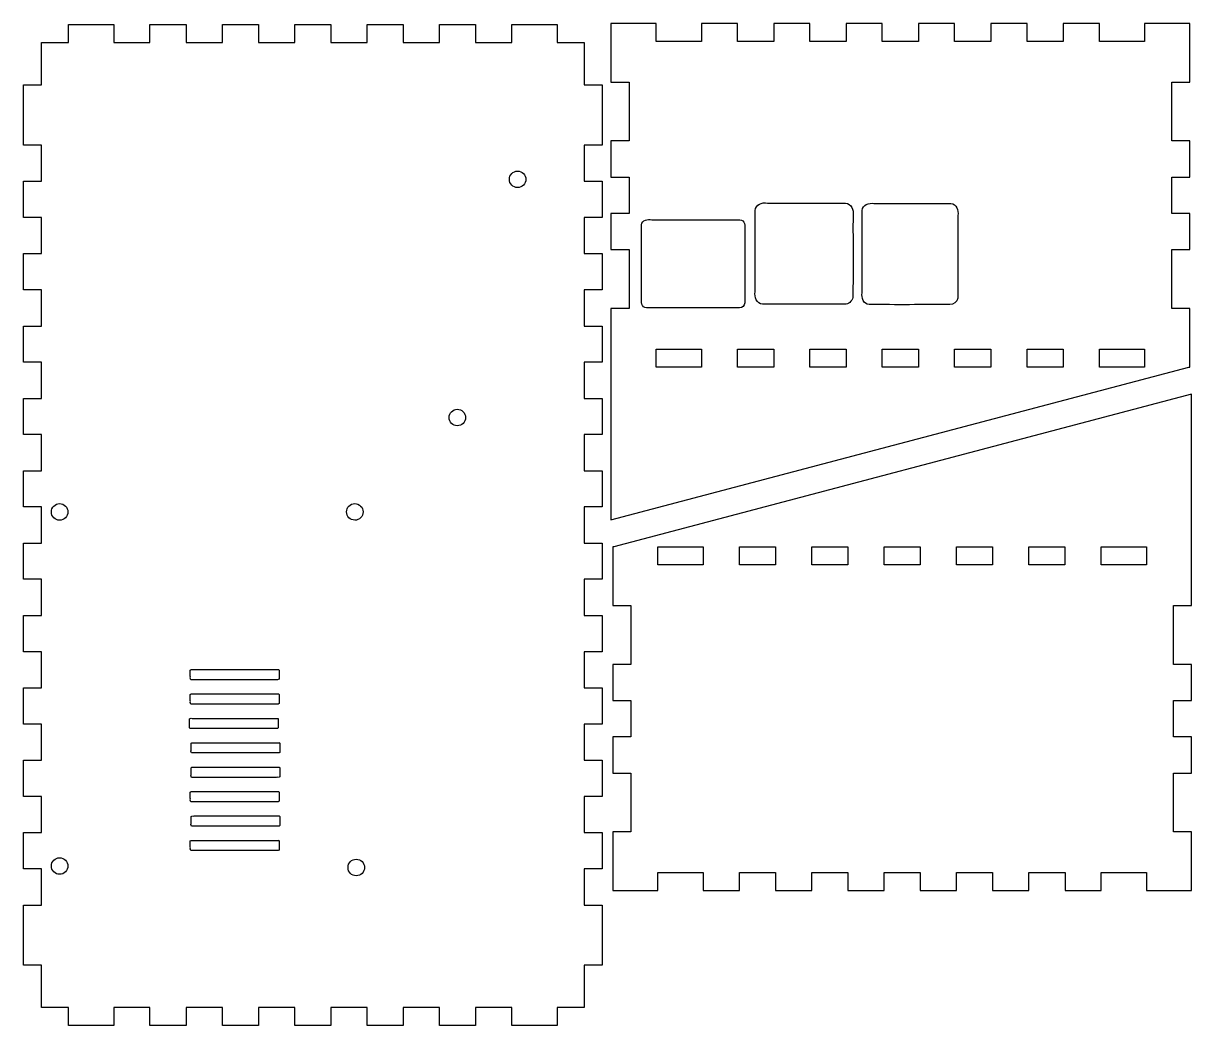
# Model space of a CAD drawing. Extents: x 0 to 409, y 1 to 167.
# Drawn here: x 215.7 to 409.5, y 0.6 to 166.8 of the extents above; entities that cross this region are included whole.
import ezdxf

# ---------------------------------------------------------------- set-up
doc = ezdxf.new("R2010")
doc.units = 0
doc.layers.add('Imprimir', color=7, linetype='CONTINUOUS')

msp = doc.modelspace()

# ---------------------------------------------------------------- linework, layer by layer
at = {"layer": 'Imprimir', "color": 5}
for points in [[(313.166986, 166.793134), (313.166986, 157.043228), (316.167234, 157.043228), (316.167234, 147.293324), (313.166986, 147.293324), (313.166986, 141.292789), (316.167234, 141.292789), (316.167234, 135.292811), (313.166986, 135.292811), (313.166986, 129.292834), (316.167234, 129.292834), (316.167234, 119.542929), (313.166986, 119.542929), (313.166986, 109.815626), (313.166986, 109.79302), (313.166986, 84.464656), (409.003556, 109.79302), (409.166173, 109.79302), (409.166173, 119.542923), (406.165897, 119.542923), (406.165897, 129.292829), (409.166173, 129.292829), (409.166173, 135.292805), (406.165897, 135.292805), (406.165897, 141.292783), (409.166173, 141.292783), (409.166173, 147.293318), (406.165897, 147.293318), (406.165897, 157.043222), (409.166173, 157.043222), (409.166173, 166.793128), (401.66575, 166.793128), (401.66575, 163.792861), (394.165921, 163.792861), (394.165921, 166.793128), (388.165933, 166.793128), (388.165933, 163.792861), (382.165945, 163.792861), (382.165945, 166.793128), (376.165985, 166.793128), (376.165985, 163.792861), (370.165997, 163.792861), (370.165997, 166.793128), (364.165981, 166.793128), (364.165981, 163.792861), (358.166021, 163.792861), (358.166021, 166.793128), (352.166033, 166.793128), (352.166033, 163.792861), (346.166073, 163.792861), (346.166073, 166.793128), (340.166085, 166.793128), (340.166085, 163.792861), (334.166069, 163.792861), (334.166069, 166.793128), (328.166109, 166.793128), (328.166109, 163.792861), (320.665715, 163.792861), (320.665715, 166.793128), (313.165885, 166.793128), (313.166986, 166.793134)], [(278.725816, 0.614295), (272.7258, 0.614295), (272.7258, 3.614297), (266.725812, 3.614297), (266.725812, 0.614295), (260.725796, 0.614295), (260.725796, 3.614297), (254.72578, 3.614297), (254.72578, 0.614295), (248.725792, 0.614295), (248.725792, 3.614297), (242.725775, 3.614297), (242.725775, 0.614295), (236.725787, 0.614295), (236.725787, 3.614297), (230.725743, 3.614297), (230.725743, 0.614295), (223.225744, 0.614295), (223.225744, 3.614297), (218.725739, 3.614297), (218.725739, 10.614303), (215.725716, 10.614303), (215.725716, 20.614311), (218.725739, 20.614311), (218.725739, 26.614316), (215.725716, 26.614316), (215.725716, 32.614321), (218.725739, 32.614321), (218.725739, 38.614326), (215.725716, 38.614326), (215.725716, 44.614331), (218.725739, 44.614331), (218.725739, 50.614336), (215.725716, 50.614336), (215.725716, 56.614341), (218.725739, 56.614341), (218.725739, 62.614346), (215.725716, 62.614346), (215.725716, 68.614351), (218.725739, 68.614351), (218.725739, 74.614356), (215.725716, 74.614356), (215.725716, 80.614361), (218.725739, 80.614361), (218.725739, 86.614366), (215.725716, 86.614366), (215.725716, 92.614371), (218.725739, 92.614371), (218.725739, 98.614376), (215.725716, 98.614376), (215.725716, 104.614381), (218.725739, 104.614381), (218.725739, 110.614385), (215.725716, 110.614385), (215.725716, 116.61439), (218.725739, 116.61439), (218.725739, 122.614395), (215.725716, 122.614395), (215.725716, 128.6144), (218.725739, 128.6144), (218.725739, 134.614405), (215.725716, 134.614405), (215.725716, 140.614414), (218.725739, 140.614414), (218.725739, 146.614419), (215.725716, 146.614419), (215.725716, 156.614427), (218.725739, 156.614427), (218.725739, 163.614433), (223.225744, 163.614433), (223.225744, 166.614436), (230.725743, 166.614436), (230.725743, 163.614433), (236.725787, 163.614433), (236.725787, 166.614436), (242.725775, 166.614436), (242.725775, 163.614433), (248.725792, 163.614433), (248.725792, 166.614436), (254.72578, 166.614436), (254.72578, 163.614433), (260.725796, 163.614433), (260.725796, 166.614436), (266.725812, 166.614436), (266.725812, 163.614433), (272.7258, 163.614433), (272.7258, 166.614436), (278.725816, 166.614436), (278.725816, 163.614433), (284.725816, 163.614433), (284.725816, 166.614436), (290.725832, 166.614436), (290.725832, 163.614433), (296.725848, 163.614433), (296.725848, 166.614436), (304.225847, 166.614436), (304.225847, 163.614433), (308.725852, 163.614433), (308.725852, 156.614427), (311.725846, 156.614427), (311.725846, 146.614419), (308.725852, 146.614419), (308.725852, 140.614414), (311.725846, 140.614414), (311.725846, 134.614405), (308.725852, 134.614405), (308.725852, 128.6144), (311.725846, 128.6144), (311.725846, 122.614395), (308.725852, 122.614395), (308.725852, 116.61439), (311.725846, 116.61439), (311.725846, 110.614385), (308.725852, 110.614385), (308.725852, 104.614381), (311.725846, 104.614381), (311.725846, 98.614376), (308.725852, 98.614376), (308.725852, 92.614371), (311.725846, 92.614371), (311.725846, 86.614366), (308.725852, 86.614366), (308.725852, 80.614361), (311.725846, 80.614361), (311.725846, 74.614356), (308.725852, 74.614356), (308.725852, 68.614351), (311.725846, 68.614351), (311.725846, 62.614346), (308.725852, 62.614346), (308.725852, 56.614341), (311.725846, 56.614341), (311.725846, 50.614336), (308.725852, 50.614336), (308.725852, 44.614331), (311.725846, 44.614331), (311.725846, 38.614326), (308.725852, 38.614326), (308.725852, 32.614321), (311.725846, 32.614321), (311.725846, 26.614316), (308.725852, 26.614316), (308.725852, 20.614311), (311.725846, 20.614311), (311.725846, 10.614303), (308.725852, 10.614303), (308.725852, 3.614297), (304.225847, 3.614297), (304.225847, 0.614295), (296.725848, 0.614295), (296.725848, 3.614297), (290.725832, 3.614297), (290.725832, 0.614295), (284.725816, 0.614295), (284.725816, 3.614297), (278.725816, 3.614297), (278.725816, 0.614295)], [(297.688847, 139.569976), (297.688847, 139.569976)], [(351.917, 120.221377), (351.916972, 120.221374)], [(369.381673, 120.153463), (369.381673, 120.153471)], [(334.462967, 119.612025), (334.462967, 119.612028)], [(320.666816, 112.793293), (328.16721, 112.793293), (328.16721, 109.815626), (320.666816, 109.815626), (320.666816, 112.793293), (320.666816, 112.793293)], [(334.16717, 112.793293), (340.167186, 112.793293), (340.167186, 109.815626), (334.16717, 109.815626), (334.16717, 112.793293), (334.16717, 112.793293)], [(346.167174, 112.793293), (352.167134, 112.793293), (352.167134, 109.815626), (346.167174, 109.815626), (346.167174, 112.793293), (346.167174, 112.793293)], [(358.167122, 112.793293), (364.167081, 112.793293), (364.167081, 109.815626), (358.167122, 109.815626), (358.167122, 112.793293), (358.167122, 112.793293)], [(370.167098, 112.793293), (376.167086, 112.793293), (376.167086, 109.815626), (370.167098, 109.815626), (370.167098, 112.793293), (370.167098, 112.793293)], [(382.167045, 112.793293), (388.167033, 112.793293), (388.167033, 109.815626), (382.167045, 109.815626), (382.167045, 112.793293), (382.167045, 112.793293)], [(394.167021, 112.793293), (401.666851, 112.793293), (401.666851, 109.815626), (394.167021, 109.815626), (394.167021, 112.793293), (394.167021, 112.793293)], [(409.467135, 23.000907), (409.467135, 32.750818), (406.466887, 32.750818), (406.466887, 42.500701), (409.467135, 42.500701), (409.467135, 48.501231), (406.466887, 48.501231), (406.466887, 54.501225), (409.467135, 54.501225), (409.467135, 60.501218), (406.466887, 60.501218), (406.466887, 70.251127), (409.467135, 70.251127), (409.467135, 79.978407), (409.467135, 80.000985), (409.467135, 105.329351), (313.630564, 80.000985), (313.467948, 80.000985), (313.467948, 70.251099), (316.468224, 70.251099), (316.468224, 60.50119), (313.467948, 60.50119), (313.467948, 54.501197), (316.468224, 54.501197), (316.468224, 48.501203), (313.467948, 48.501203), (313.467948, 42.500673), (316.468224, 42.500673), (316.468224, 32.75079), (313.467948, 32.75079), (313.467948, 23.000879), (320.968342, 23.000879), (320.968342, 26.001129), (328.468172, 26.001129), (328.468172, 23.000879), (334.46816, 23.000879), (334.46816, 26.001129), (340.468176, 26.001129), (340.468176, 23.000879), (346.468136, 23.000879), (346.468136, 26.001129), (352.468124, 26.001129), (352.468124, 23.000879), (358.468112, 23.000879), (358.468112, 26.001129), (364.468071, 26.001129), (364.468071, 23.000879), (370.468088, 23.000879), (370.468088, 26.001129), (376.468047, 26.001129), (376.468047, 23.000879), (382.468035, 23.000879), (382.468035, 26.001129), (388.468023, 26.001129), (388.468023, 23.000879), (394.467983, 23.000879), (394.467983, 26.001129), (401.968377, 26.001129), (401.968377, 23.000879), (409.468235, 23.000879), (409.467135, 23.000907)], [(287.688838, 100.069942), (287.688838, 100.069942)], [(221.737642, 84.422411), (221.737642, 84.422411)], [(270.691288, 84.422411), (270.691288, 84.422411)], [(328.467071, 77.000759), (320.967241, 77.000759), (320.967241, 79.978407), (328.467071, 79.978407), (328.467071, 77.000759), (328.467071, 77.000759)], [(340.467075, 77.000759), (334.467059, 77.000759), (334.467059, 79.978407), (340.467075, 79.978407), (340.467075, 77.000759), (340.467075, 77.000759)], [(352.467023, 77.000759), (346.467035, 77.000759), (346.467035, 79.978407), (352.467023, 79.978407), (352.467023, 77.000759), (352.467023, 77.000759)], [(364.466971, 77.000759), (358.467011, 77.000759), (358.467011, 79.978407), (364.466971, 79.978407), (364.466971, 77.000759), (364.466971, 77.000759)], [(376.466947, 77.000759), (370.466987, 77.000759), (370.466987, 79.978407), (376.466947, 79.978407), (376.466947, 77.000759), (376.466947, 77.000759)], [(388.466923, 77.000759), (382.466935, 77.000759), (382.466935, 79.978407), (388.466923, 79.978407), (388.466923, 77.000759), (388.466923, 77.000759)], [(401.967277, 77.000759), (394.466882, 77.000759), (394.466882, 79.978407), (401.967277, 79.978407), (401.967277, 77.000759), (401.967277, 77.000759)], [(258.03015, 59.658954), (258.095008, 59.632171), (258.121791, 59.567325), (258.121788, 59.567334)], [(258.03015, 55.611295), (258.095008, 55.584512), (258.121791, 55.519666), (258.121788, 55.519672)], [(257.909585, 51.563624), (257.974417, 51.536842), (258.0012, 51.471998), (258.001194, 51.472004)], [(258.150744, 47.515962), (258.215579, 47.489179), (258.242362, 47.424336), (258.242362, 47.424336), (258.242353, 47.424344)], [(258.150744, 43.468294), (258.215579, 43.441512), (258.242362, 43.376668), (258.242362, 43.376668), (258.242353, 43.376674)], [(258.03015, 39.420627), (258.095008, 39.393844), (258.121791, 39.329), (258.121788, 39.329006)], [(258.150744, 35.372959), (258.215579, 35.346176), (258.242362, 35.28133), (258.242362, 35.28133), (258.242353, 35.281335)], [(258.03015, 31.325274), (258.095008, 31.298491), (258.121791, 31.233648), (258.121788, 31.233656)], [(221.737642, 25.705454), (221.737642, 25.705454)], [(270.932447, 25.464314), (270.932447, 25.464314)]]:
    msp.add_lwpolyline(points, close=True, dxfattribs=at)
for points in [[(296.319504, 140.939266), (296.319504, 141.695495), (296.932575, 142.308543), (297.688847, 142.308557)], [(297.688847, 142.308557), (298.052026, 142.308558), (298.400331, 142.164294), (298.657138, 141.907502)], [(298.657138, 141.907502), (298.913945, 141.65071), (299.058217, 141.302425), (299.058217, 140.939266)], [(297.688847, 139.569976), (296.932576, 139.56999), (296.319505, 140.183038), (296.319504, 140.939266)], [(298.657137, 139.971031), (298.40033, 139.714239), (298.052026, 139.569975), (297.688847, 139.569976)], [(299.058217, 140.939266), (299.058217, 140.576107), (298.913944, 140.227822), (298.657137, 139.971031)], [(337.071123, 122.269714), (337.075074, 126.764134), (337.061528, 131.258571), (337.077897, 135.75298)], [(337.077897, 135.75298), (337.137643, 136.744858), (338.247567, 137.162539), (339.106369, 137.005352)], [(339.106369, 137.005352), (343.424228, 137.001514), (347.742143, 137.014835), (352.060002, 136.998494)], [(352.060002, 136.998494), (353.058645, 136.937977), (353.469758, 135.819212), (353.312391, 134.957328)], [(354.824707, 122.129636), (354.828376, 126.669646), (354.815676, 131.209673), (354.831198, 135.749672)], [(354.831198, 135.749672), (354.888913, 136.703002), (355.959551, 137.086748), (356.779435, 136.937469)], [(356.779435, 136.937469), (361.025412, 136.933829), (365.271389, 136.946444), (369.517366, 136.93095)], [(369.517366, 136.93095), (370.481945, 136.871932), (370.854563, 135.786581), (370.705211, 134.961592)], [(318.239027, 133.408879), (318.302612, 134.25381), (319.310089, 134.296648), (319.953866, 134.230439)], [(319.953866, 134.230439), (324.821522, 134.227899), (329.689178, 134.236648), (334.556834, 134.225923)], [(334.556834, 134.225923), (335.373105, 134.16894), (335.451027, 133.201152), (335.378439, 132.570289)], [(353.312391, 134.957328), (353.297434, 130.42036), (353.344508, 125.880308), (353.288402, 121.345265)], [(370.705211, 134.961592), (370.690817, 130.381227), (370.735606, 125.797938), (370.682351, 121.219399)], [(318.234512, 121.272381), (318.237334, 125.317881), (318.228303, 129.36339), (318.239027, 133.408879)], [(335.378439, 132.570289), (335.375617, 128.524792), (335.384648, 124.47928), (335.373924, 120.433788)], [(338.323484, 120.228542), (337.324841, 120.289068), (336.913756, 121.407839), (337.071123, 122.269714)], [(356.012552, 120.160273), (355.047973, 120.219291), (354.675355, 121.304647), (354.824707, 122.129636)], [(319.056089, 119.616741), (318.239846, 119.673724), (318.161924, 120.641515), (318.234512, 121.272381)], [(335.373924, 120.433788), (335.340057, 119.980607), (334.916639, 119.600395), (334.462967, 119.612025)], [(351.916972, 120.221374), (347.385809, 120.226172), (342.854619, 120.211806), (338.323484, 120.228542)], [(353.288402, 121.345265), (353.172268, 120.71071), (352.564644, 120.204731), (351.917, 120.221377)], [(369.381673, 120.153471), (364.925271, 120.158015), (360.468898, 120.144412), (356.012552, 120.160273)], [(370.682351, 121.219399), (370.572228, 120.617555), (369.99593, 120.137675), (369.381673, 120.153463)], [(334.462967, 119.612028), (329.327341, 119.61516), (324.191715, 119.605734), (319.056089, 119.616741)], [(286.319496, 101.439231), (286.319496, 102.19546), (286.932567, 102.808509), (287.688838, 102.808522)], [(287.688838, 102.808522), (288.052018, 102.808523), (288.400323, 102.664259), (288.65713, 102.407467)], [(287.688838, 100.069942), (286.932568, 100.069956), (286.319497, 100.683003), (286.319496, 101.439231)], [(289.058209, 101.439231), (289.058208, 101.076072), (288.913936, 100.727788), (288.657129, 100.470996)], [(288.65713, 102.407467), (288.913937, 102.150675), (289.058209, 101.80239), (289.058209, 101.439231)], [(288.657129, 100.470996), (288.400322, 100.214205), (288.052017, 100.069941), (287.688838, 100.069942)], [(220.368272, 85.791699), (220.368272, 86.154858), (220.512544, 86.503144), (220.769351, 86.759936)], [(220.769352, 84.823465), (220.512545, 85.080256), (220.368272, 85.428541), (220.368272, 85.791699)], [(220.769351, 86.759936), (221.026158, 87.016728), (221.374463, 87.160992), (221.737642, 87.160991)], [(221.737642, 87.160991), (222.100822, 87.160992), (222.449127, 87.016728), (222.705934, 86.759936)], [(223.107013, 85.791699), (223.107013, 85.428541), (222.96274, 85.080256), (222.705933, 84.823465)], [(222.705934, 86.759936), (222.962741, 86.503144), (223.107013, 86.154858), (223.107013, 85.791699)], [(269.321946, 85.791699), (269.321945, 86.547928), (269.935017, 87.160977), (270.691288, 87.160991)], [(270.691288, 84.422411), (269.935018, 84.422424), (269.321947, 85.035471), (269.321946, 85.791699)], [(270.691288, 87.160991), (271.054468, 87.160992), (271.402773, 87.016728), (271.65958, 86.759936)], [(272.060659, 85.791699), (272.060658, 85.428541), (271.916385, 85.080256), (271.659579, 84.823465)], [(271.65958, 86.759936), (271.916387, 86.503144), (272.060659, 86.154858), (272.060659, 85.791699)], [(221.737642, 84.422411), (221.374463, 84.42241), (221.026159, 84.566673), (220.769352, 84.823465)], [(222.705933, 84.823465), (222.449126, 84.566673), (222.100822, 84.42241), (221.737642, 84.422411)], [(271.659579, 84.823465), (271.402772, 84.566673), (271.054467, 84.42241), (270.691288, 84.422411)], [(243.503213, 57.970992), (243.326282, 58.089675), (243.447144, 58.375021), (243.411575, 58.569816)], [(243.411575, 59.567334), (243.530289, 59.744233), (243.815616, 59.623392), (244.010417, 59.658954)], [(243.411575, 58.569816), (243.411575, 58.902322), (243.411575, 59.234828), (243.411575, 59.567334)], [(244.010417, 59.658954), (248.683661, 59.658954), (253.356906, 59.658954), (258.03015, 59.658954)], [(258.121788, 59.567334), (258.121788, 59.06576), (258.121788, 58.564186), (258.121788, 58.062612)], [(257.522946, 57.970992), (252.849702, 57.970992), (248.176457, 57.970992), (243.503213, 57.970992)], [(258.121788, 58.062612), (258.003071, 57.885713), (257.717747, 58.006555), (257.522946, 57.970992)], [(243.503213, 53.92333), (243.326282, 54.042012), (243.447144, 54.327362), (243.411575, 54.522157)], [(243.411575, 55.519672), (243.530287, 55.696574), (243.815616, 55.575732), (244.010417, 55.611295)], [(243.411575, 54.522157), (243.411575, 54.854663), (243.411575, 55.187166), (243.411575, 55.519672)], [(244.010417, 55.611295), (248.683661, 55.611295), (253.356906, 55.611295), (258.03015, 55.611295)], [(258.121788, 55.519672), (258.121788, 55.018098), (258.121788, 54.516527), (258.121788, 54.014953)], [(257.522946, 53.92333), (252.849702, 53.92333), (248.176457, 53.92333), (243.503213, 53.92333)], [(258.121788, 54.014953), (258.003077, 53.83805), (257.717747, 53.958892), (257.522946, 53.92333)], [(243.382619, 49.875662), (243.205737, 49.994381), (243.32657, 50.279694), (243.29101, 50.474487)], [(243.29101, 51.472004), (243.409707, 51.648909), (243.695034, 51.528059), (243.889821, 51.563624)], [(243.29101, 50.474487), (243.29101, 50.806992), (243.29101, 51.139498), (243.29101, 51.472004)], [(243.889821, 51.563624), (248.563076, 51.563624), (253.236329, 51.563624), (257.909585, 51.563624)], [(258.001194, 51.472004), (258.001194, 50.97043), (258.001194, 50.468859), (258.001194, 49.967285)], [(257.402384, 49.875662), (252.729128, 49.875662), (248.055875, 49.875662), (243.382619, 49.875662)], [(258.001194, 49.967285), (257.882503, 49.790377), (257.597171, 49.911227), (257.402384, 49.875662)], [(243.532141, 47.424344), (243.65086, 47.601239), (243.936181, 47.480399), (244.130982, 47.515962)], [(243.532141, 46.426824), (243.532141, 46.75933), (243.532141, 47.091839), (243.532141, 47.424344)], [(244.130982, 47.515962), (248.804235, 47.515962), (253.477491, 47.515962), (258.150744, 47.515962)], [(258.242353, 47.424344), (258.242353, 46.922771), (258.242353, 46.421194), (258.242353, 45.91962)], [(243.623778, 45.828002), (243.446848, 45.946683), (243.567709, 46.232032), (243.532141, 46.426824)], [(257.64354, 45.828002), (252.970287, 45.828002), (248.297031, 45.828002), (243.623778, 45.828002)], [(258.242353, 45.91962), (258.123653, 45.742721), (257.838329, 45.863568), (257.64354, 45.828002)], [(243.532141, 43.376674), (243.650855, 43.553574), (243.936181, 43.432732), (244.130982, 43.468294)], [(243.532141, 42.379157), (243.532141, 42.711662), (243.532141, 43.044168), (243.532141, 43.376674)], [(244.130982, 43.468294), (248.804235, 43.468294), (253.477491, 43.468294), (258.150744, 43.468294)], [(258.242353, 43.376674), (258.242353, 42.8751), (258.242353, 42.373526), (258.242353, 41.871952)], [(243.623778, 41.780335), (243.446848, 41.899015), (243.567709, 42.184364), (243.532141, 42.379157)], [(257.64354, 41.780335), (252.970287, 41.780335), (248.297031, 41.780335), (243.623778, 41.780335)], [(258.242353, 41.871952), (258.123653, 41.695053), (257.838329, 41.8159), (257.64354, 41.780335)], [(243.411575, 39.329006), (243.530289, 39.505906), (243.815616, 39.385064), (244.010417, 39.420627)], [(243.411575, 38.331489), (243.411575, 38.663995), (243.411575, 38.9965), (243.411575, 39.329006)], [(244.010417, 39.420627), (248.683661, 39.420627), (253.356906, 39.420627), (258.03015, 39.420627)], [(258.121788, 39.329006), (258.121788, 38.827432), (258.121788, 38.325858), (258.121788, 37.824285)], [(243.503213, 37.732664), (243.326282, 37.851344), (243.447144, 38.136696), (243.411575, 38.331489)], [(257.522946, 37.732664), (252.849702, 37.732664), (248.176457, 37.732664), (243.503213, 37.732664)], [(258.121788, 37.824285), (258.003074, 37.647385), (257.717747, 37.768227), (257.522946, 37.732664)], [(243.532141, 35.281335), (243.650852, 35.458238), (243.936181, 35.337396), (244.130982, 35.372959)], [(243.532141, 34.283821), (243.532141, 34.616327), (243.532141, 34.94883), (243.532141, 35.281335)], [(244.130982, 35.372959), (248.804235, 35.372959), (253.477491, 35.372959), (258.150744, 35.372959)], [(258.242353, 35.281335), (258.242353, 34.779762), (258.242353, 34.278191), (258.242353, 33.776617)], [(243.623778, 33.684996), (243.446848, 33.803676), (243.567709, 34.089028), (243.532141, 34.283821)], [(257.64354, 33.684996), (252.970287, 33.684996), (248.297031, 33.684996), (243.623778, 33.684996)], [(258.242353, 33.776617), (258.123659, 33.599711), (257.838329, 33.720562), (257.64354, 33.684996)], [(243.411575, 31.233656), (243.530295, 31.41055), (243.815616, 31.289711), (244.010417, 31.325274)], [(243.411575, 30.236136), (243.411575, 30.568642), (243.411575, 30.901151), (243.411575, 31.233656)], [(244.010417, 31.325274), (248.683661, 31.325274), (253.356906, 31.325274), (258.03015, 31.325274)], [(258.121788, 31.233656), (258.121788, 30.732083), (258.121788, 30.230506), (258.121788, 29.728932)], [(243.503213, 29.637314), (243.326282, 29.755994), (243.447144, 30.041344), (243.411575, 30.236136)], [(257.522946, 29.637314), (252.849702, 29.637314), (248.176457, 29.637314), (243.503213, 29.637314)], [(258.121788, 29.728932), (258.003071, 29.552038), (257.717747, 29.672877), (257.522946, 29.637314)], [(220.368272, 27.074745), (220.368272, 27.437904), (220.512545, 27.786188), (220.769352, 28.04298)], [(220.769352, 28.04298), (221.026159, 28.299771), (221.374463, 28.444034), (221.737642, 28.444034)], [(221.737642, 28.444034), (222.100822, 28.444034), (222.449126, 28.299771), (222.705933, 28.04298)], [(222.705933, 28.04298), (222.96274, 27.786188), (223.107013, 27.437904), (223.107013, 27.074745)], [(269.563105, 26.833603), (269.563104, 27.589832), (270.176176, 28.202881), (270.932447, 28.202894)], [(270.932447, 28.202894), (271.295627, 28.202895), (271.643932, 28.058632), (271.900739, 27.801839)], [(271.900739, 27.801839), (272.157545, 27.545047), (272.301818, 27.196762), (272.301818, 26.833603)], [(220.769351, 26.106509), (220.512544, 26.363301), (220.368272, 26.711586), (220.368272, 27.074745)], [(221.737642, 25.705454), (221.374463, 25.705453), (221.026158, 25.849717), (220.769351, 26.106509)], [(222.705934, 26.106509), (222.449127, 25.849717), (222.100822, 25.705453), (221.737642, 25.705454)], [(223.107013, 27.074745), (223.107013, 26.711586), (222.962741, 26.363301), (222.705934, 26.106509)], [(270.932447, 25.464314), (270.176177, 25.464328), (269.563106, 26.077375), (269.563105, 26.833603)], [(271.900738, 25.865368), (271.643931, 25.608577), (271.295626, 25.464314), (270.932447, 25.464314)], [(272.301818, 26.833603), (272.301817, 26.470444), (272.157544, 26.12216), (271.900738, 25.865368)]]:
    msp.add_open_spline(points, degree=3, dxfattribs=at)

doc.saveas('drawing.dxf')
